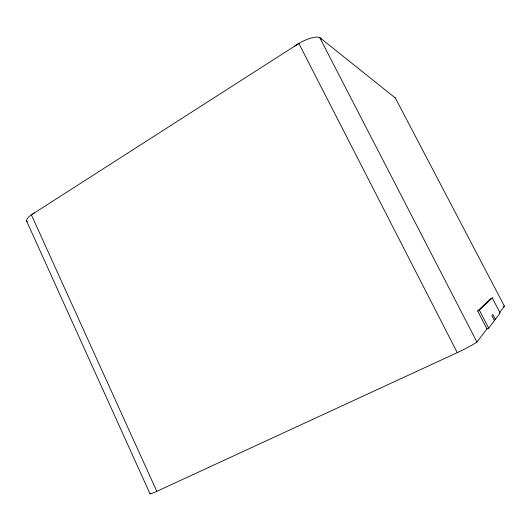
<?xml version="1.0" encoding="UTF-8"?>
<svg xmlns="http://www.w3.org/2000/svg" width="531" height="531" viewBox="0 0 531 531"><rect width="100%" height="100%" fill="white"/><g stroke="black" fill="none" stroke-linecap="round" stroke-linejoin="round"><path stroke-width="0.8" d="M486.987 328.915L488.679 328.131L500.142 313.018L492.25 297.898L490.823 298.575L477.674 310.98L486.987 328.915L476.911 341.997A21.671 1.633 -25.6 0 1 458.791 351.947L155.636 491.892A19.275 1.215 -27.1 0 1 150.087 493.571M499.193 313.064L504.45 306.241L395.356 98.016L319.669 37.522A20.623 7.076 -29.3 0 0 300.214 42.646L294.758 46.071M477.674 310.98L479.354 310.184L492.25 297.898M476.904 342.01L319.669 37.522L321.481 38.969M34.362 212.944L30.34 215.593A18.452 5.323 -21.7 0 0 27.108 221.792M394.619 97.425L395.436 98.149A14.244 3.325 -29 0 1 395.389 98.753M495.357 319.323L492.814 314.445L491.852 315.6L494.427 320.551M479.354 310.184L488.679 328.131M457.277 352.657L298.847 43.456L31.369 214.863L156.818 491.361M26.623 221.095L150.021 493.817M504.443 306.208L504.45 306.241A14.749 0.743 -25.6 0 0 503.434 306.44"/></g></svg>
